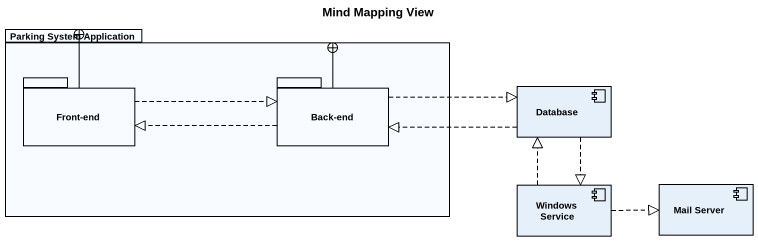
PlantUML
@startuml
title Mind Mapping View
package "Parking System Application" as Parking_System_Application {
  package "Front-end" as Front_end {
  }
  package "Back-end" as Back_end {
  }
}
component "Database" as Database_
component "Windows Service" as Windows_Service
component "Mail Server" as Mail_Server
Front_end -right-+ Parking_System_Application
Front_end .right.|> Back_end
Back_end -left-+ Parking_System_Application
Back_end .left.|> Front_end
Back_end .right.|> Database_
Database_ .left.|> Back_end
Database_ ..|> Windows_Service
Windows_Service .up.|> Database_
Windows_Service .right.|> Mail_Server
@enduml
